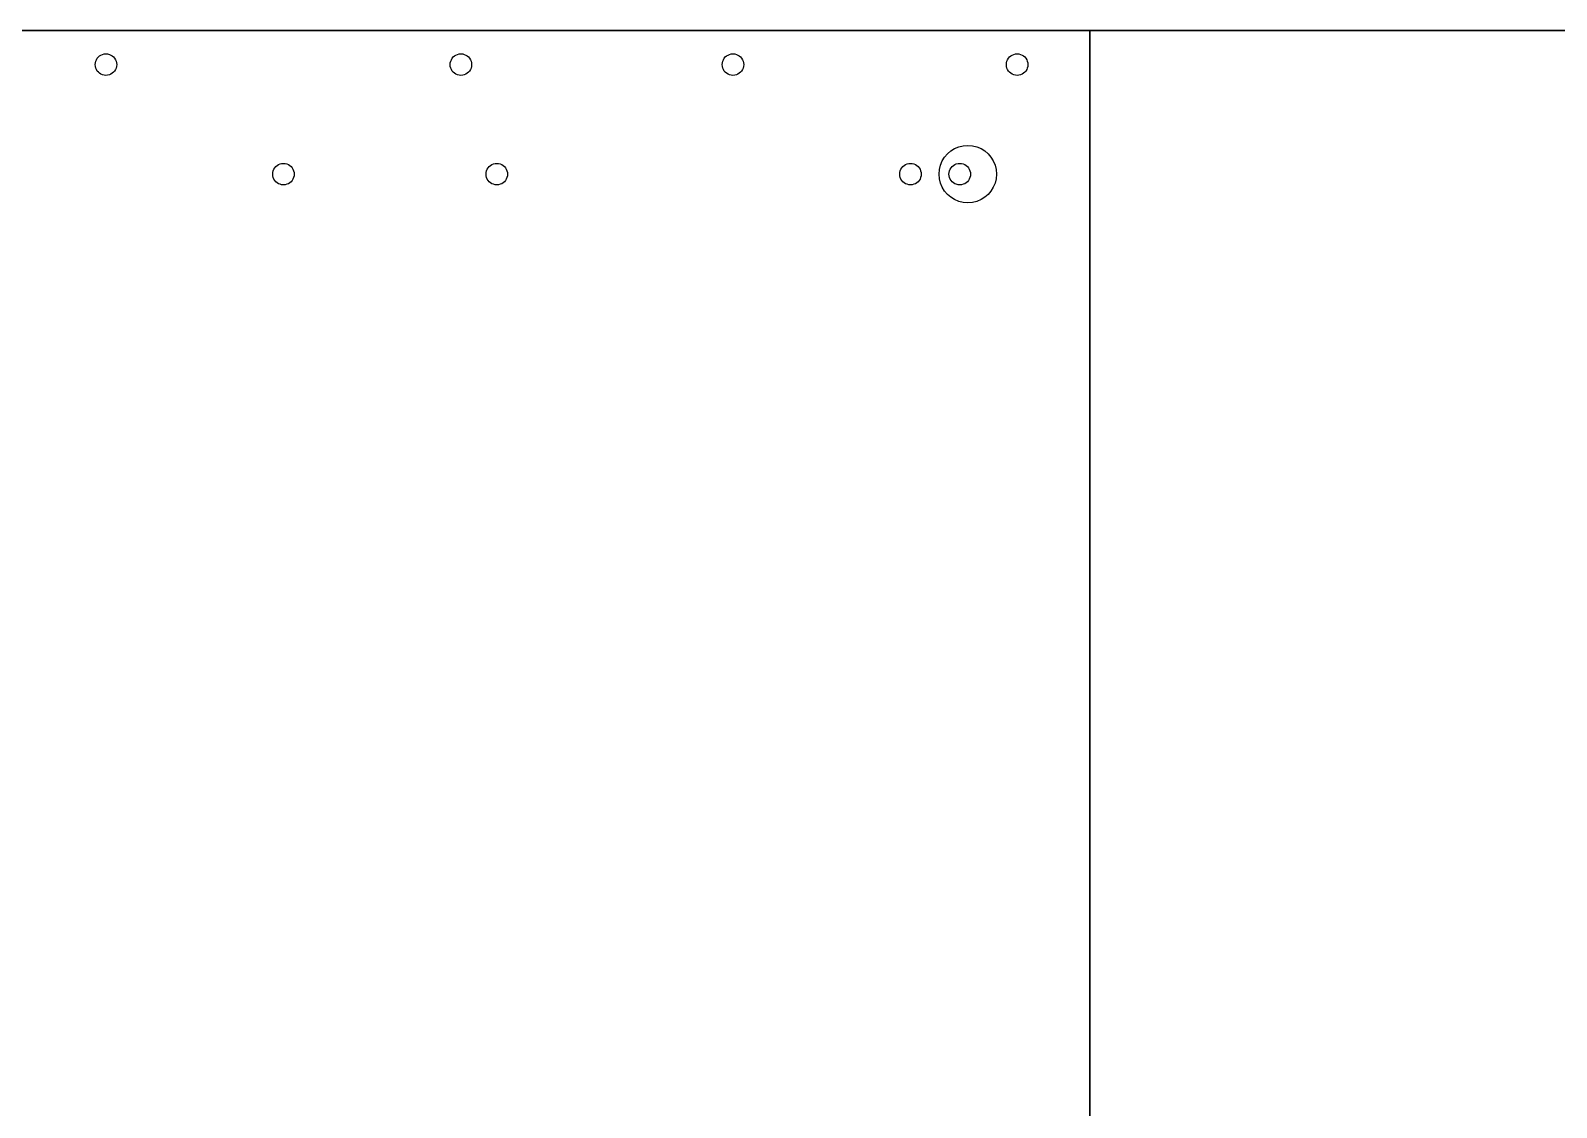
# Model space of a CAD drawing. Header units: metres. Extents: x 0 to 122, y 1957 to 2000.
# Drawn here: x 30.6 to 61.2, y 1978.4 to 2000 of the extents above; entities that cross this region are included whole.
import ezdxf

# ---------------------------------------------------------------- set-up
doc = ezdxf.new("R2010")
doc.units = ezdxf.units.M

msp = doc.modelspace()

# ---------------------------------------------------------------- linework, layer by layer
for p, q in [((51.84, 2000), (0, 2000)), ((0, 2000), (51.84, 2000)), ((51.84, 2000), (0, 2000)), ((51.84, 2000), (0, 2000)), ((0, 2000), (51.84, 2000)), ((0, 2000), (51.84, 2000)), ((0, 2000), (51.84, 2000)), ((51.84, 2000), (0, 2000)), ((0, 2000), (51.84, 2000)), ((0, 2000), (51.84, 2000)), ((122.4, 2000), (0, 2000)), ((0, 2000), (122.4, 2000)), ((0, 2000), (122.4, 2000)), ((122.4, 2000), (0, 2000)), ((0, 2000), (122.4, 2000)), ((51.84, 2000), (0, 2000)), ((51.84, 2000), (0, 2000)), ((0, 2000), (51.84, 2000)), ((51.84, 2000), (0, 2000)), ((0, 2000), (51.84, 2000)), ((51.84, 2000), (0, 2000)), ((0, 2000), (51.84, 2000)), ((51.84, 2000), (0, 2000)), ((51.84, 2000), (0, 2000)), ((0, 2000), (51.84, 2000)), ((51.84, 2000), (0, 2000)), ((0, 2000), (51.84, 2000)), ((51.84, 2000), (0, 2000)), ((51.84, 2000), (0, 2000)), ((0, 2000), (51.84, 2000)), ((51.84, 2000), (0, 2000)), ((0, 2000), (51.84, 2000)), ((51.84, 2000), (0, 2000)), ((51.84, 2000), (0, 2000)), ((0, 2000), (51.84, 2000)), ((51.84, 1956.8), (51.84, 2000)), ((51.84, 2000), (51.84, 2000)), ((51.84, 2000), (51.84, 1956.8)), ((51.84, 2000), (51.84, 2000)), ((51.84, 1956.8), (51.84, 2000)), ((51.84, 1956.8), (51.84, 2000)), ((51.84, 2000), (51.84, 1956.8)), ((51.84, 2000), (51.84, 1956.8)), ((51.84, 2000), (51.84, 2000)), ((51.84, 1956.8), (51.84, 2000)), ((51.84, 2000), (51.84, 2000)), ((51.84, 2000), (51.84, 1956.8)), ((51.84, 2000), (51.84, 1956.8)), ((51.84, 2000), (51.84, 1956.8)), ((51.84, 1956.8), (51.84, 2000)), ((51.84, 2000), (51.84, 2000)), ((51.84, 2000), (51.84, 1956.8)), ((51.84, 1956.8), (51.84, 2000)), ((51.84, 2000), (51.84, 2000)), ((51.84, 1956.8), (51.84, 2000)), ((51.84, 2000), (51.84, 1956.8)), ((51.84, 1956.8), (51.84, 2000)), ((51.84, 2000), (51.84, 2000)), ((51.84, 2000), (51.84, 1956.8)), ((51.84, 2000), (51.84, 2000)), ((51.84, 1956.8), (51.84, 2000)), ((51.84, 1956.8), (51.84, 2000)), ((51.84, 2000), (51.84, 1956.8)), ((51.84, 1956.8), (51.84, 2000)), ((51.84, 2000), (51.84, 2000)), ((51.84, 2000), (51.84, 1956.8)), ((51.84, 2000), (51.84, 2000)), ((51.84, 1956.8), (51.84, 2000)), ((51.84, 1956.8), (51.84, 2000)), ((51.84, 2000), (51.84, 1956.8)), ((51.84, 1956.8), (51.84, 2000)), ((51.84, 2000), (51.84, 2000)), ((51.84, 2000), (51.84, 1956.8)), ((51.84, 2000), (51.84, 2000)), ((51.84, 1956.8), (51.84, 2000)), ((51.84, 1956.8), (51.84, 2000)), ((51.84, 2000), (51.84, 1956.8))]:
    msp.add_line(p, q)
for points in [[(31.897, 1999.316), (31.9, 1999.351), (31.908, 1999.384), (31.921, 1999.415), (31.938, 1999.444), (31.96, 1999.469), (31.985, 1999.49), (32.013, 1999.508), (32.044, 1999.521), (32.077, 1999.529), (32.112, 1999.532)], [(31.897, 1999.316), (31.9, 1999.351), (31.908, 1999.384), (31.921, 1999.415), (31.938, 1999.444), (31.96, 1999.469), (31.985, 1999.49), (32.013, 1999.508), (32.044, 1999.521), (32.077, 1999.529), (32.112, 1999.532)], [(31.897, 1999.316), (31.9, 1999.351), (31.908, 1999.384), (31.921, 1999.415), (31.938, 1999.444), (31.96, 1999.469), (31.985, 1999.49), (32.013, 1999.508), (32.044, 1999.521), (32.077, 1999.529), (32.112, 1999.532)], [(32.112, 1999.532), (32.147, 1999.529), (32.181, 1999.521), (32.212, 1999.508), (32.24, 1999.49), (32.265, 1999.469), (32.286, 1999.444), (32.304, 1999.415), (32.317, 1999.384), (32.325, 1999.351), (32.328, 1999.316)], [(32.112, 1999.532), (32.147, 1999.529), (32.181, 1999.521), (32.212, 1999.508), (32.24, 1999.49), (32.265, 1999.469), (32.286, 1999.444), (32.304, 1999.415), (32.317, 1999.384), (32.325, 1999.351), (32.328, 1999.316)], [(32.112, 1999.532), (32.147, 1999.529), (32.181, 1999.521), (32.212, 1999.508), (32.24, 1999.49), (32.265, 1999.469), (32.286, 1999.444), (32.304, 1999.415), (32.317, 1999.384), (32.325, 1999.351), (32.328, 1999.316)], [(39.015, 1999.316), (39.018, 1999.351), (39.026, 1999.384), (39.039, 1999.415), (39.056, 1999.444), (39.078, 1999.469), (39.103, 1999.49), (39.131, 1999.508), (39.162, 1999.521), (39.196, 1999.529), (39.231, 1999.532)], [(39.015, 1999.316), (39.018, 1999.351), (39.026, 1999.384), (39.039, 1999.415), (39.056, 1999.444), (39.078, 1999.469), (39.103, 1999.49), (39.131, 1999.508), (39.162, 1999.521), (39.196, 1999.529), (39.231, 1999.532)], [(39.015, 1999.316), (39.018, 1999.351), (39.026, 1999.384), (39.039, 1999.415), (39.056, 1999.444), (39.078, 1999.469), (39.103, 1999.49), (39.131, 1999.508), (39.162, 1999.521), (39.196, 1999.529), (39.231, 1999.532)], [(39.231, 1999.532), (39.266, 1999.529), (39.299, 1999.521), (39.33, 1999.508), (39.358, 1999.49), (39.383, 1999.469), (39.405, 1999.444), (39.422, 1999.415), (39.435, 1999.384), (39.443, 1999.351), (39.446, 1999.316)], [(39.231, 1999.532), (39.266, 1999.529), (39.299, 1999.521), (39.33, 1999.508), (39.358, 1999.49), (39.383, 1999.469), (39.405, 1999.444), (39.422, 1999.415), (39.435, 1999.384), (39.443, 1999.351), (39.446, 1999.316)], [(39.231, 1999.532), (39.266, 1999.529), (39.299, 1999.521), (39.33, 1999.508), (39.358, 1999.49), (39.383, 1999.469), (39.405, 1999.444), (39.422, 1999.415), (39.435, 1999.384), (39.443, 1999.351), (39.446, 1999.316)], [(44.47, 1999.316), (44.473, 1999.351), (44.481, 1999.384), (44.494, 1999.415), (44.512, 1999.444), (44.533, 1999.469), (44.559, 1999.49), (44.587, 1999.508), (44.618, 1999.521), (44.651, 1999.529), (44.686, 1999.532)], [(44.47, 1999.316), (44.473, 1999.351), (44.481, 1999.384), (44.494, 1999.415), (44.512, 1999.444), (44.533, 1999.469), (44.559, 1999.49), (44.587, 1999.508), (44.618, 1999.521), (44.651, 1999.529), (44.686, 1999.532)], [(44.47, 1999.316), (44.473, 1999.351), (44.481, 1999.384), (44.494, 1999.415), (44.512, 1999.444), (44.533, 1999.469), (44.559, 1999.49), (44.587, 1999.508), (44.618, 1999.521), (44.651, 1999.529), (44.686, 1999.532)], [(44.686, 1999.532), (44.721, 1999.529), (44.754, 1999.521), (44.785, 1999.508), (44.813, 1999.49), (44.838, 1999.469), (44.86, 1999.444), (44.878, 1999.415), (44.891, 1999.384), (44.899, 1999.351), (44.902, 1999.316)], [(44.686, 1999.532), (44.721, 1999.529), (44.754, 1999.521), (44.785, 1999.508), (44.813, 1999.49), (44.838, 1999.469), (44.86, 1999.444), (44.878, 1999.415), (44.891, 1999.384), (44.899, 1999.351), (44.902, 1999.316)], [(44.686, 1999.532), (44.721, 1999.529), (44.754, 1999.521), (44.785, 1999.508), (44.813, 1999.49), (44.838, 1999.469), (44.86, 1999.444), (44.878, 1999.415), (44.891, 1999.384), (44.899, 1999.351), (44.902, 1999.316)], [(50.168, 1999.316), (50.171, 1999.351), (50.179, 1999.384), (50.192, 1999.415), (50.21, 1999.444), (50.231, 1999.469), (50.257, 1999.49), (50.285, 1999.508), (50.316, 1999.521), (50.349, 1999.529), (50.384, 1999.532)], [(50.168, 1999.316), (50.171, 1999.351), (50.179, 1999.384), (50.192, 1999.415), (50.21, 1999.444), (50.231, 1999.469), (50.257, 1999.49), (50.285, 1999.508), (50.316, 1999.521), (50.349, 1999.529), (50.384, 1999.532)], [(50.168, 1999.316), (50.171, 1999.351), (50.179, 1999.384), (50.192, 1999.415), (50.21, 1999.444), (50.231, 1999.469), (50.257, 1999.49), (50.285, 1999.508), (50.316, 1999.521), (50.349, 1999.529), (50.384, 1999.532)], [(50.168, 1999.316), (50.171, 1999.351), (50.179, 1999.384), (50.192, 1999.415), (50.21, 1999.444), (50.231, 1999.469), (50.257, 1999.49), (50.285, 1999.508), (50.316, 1999.521), (50.349, 1999.529), (50.384, 1999.532)], [(50.168, 1999.316), (50.171, 1999.351), (50.179, 1999.384), (50.192, 1999.415), (50.21, 1999.444), (50.231, 1999.469), (50.257, 1999.49), (50.285, 1999.508), (50.316, 1999.521), (50.349, 1999.529), (50.384, 1999.532)], [(50.168, 1999.316), (50.171, 1999.351), (50.179, 1999.384), (50.192, 1999.415), (50.21, 1999.444), (50.231, 1999.469), (50.257, 1999.49), (50.285, 1999.508), (50.316, 1999.521), (50.349, 1999.529), (50.384, 1999.532)], [(50.168, 1999.316), (50.171, 1999.351), (50.179, 1999.384), (50.192, 1999.415), (50.21, 1999.444), (50.231, 1999.469), (50.257, 1999.49), (50.285, 1999.508), (50.316, 1999.521), (50.349, 1999.529), (50.384, 1999.532)], [(50.168, 1999.316), (50.171, 1999.351), (50.179, 1999.384), (50.192, 1999.415), (50.21, 1999.444), (50.231, 1999.469), (50.257, 1999.49), (50.285, 1999.508), (50.316, 1999.521), (50.349, 1999.529), (50.384, 1999.532)], [(50.168, 1999.316), (50.171, 1999.351), (50.179, 1999.384), (50.192, 1999.415), (50.21, 1999.444), (50.231, 1999.469), (50.257, 1999.49), (50.285, 1999.508), (50.316, 1999.521), (50.349, 1999.529), (50.384, 1999.532)], [(50.384, 1999.532), (50.419, 1999.529), (50.452, 1999.521), (50.483, 1999.508), (50.511, 1999.49), (50.537, 1999.469), (50.558, 1999.444), (50.576, 1999.415), (50.589, 1999.384), (50.597, 1999.351), (50.6, 1999.316)], [(50.384, 1999.532), (50.419, 1999.529), (50.452, 1999.521), (50.483, 1999.508), (50.511, 1999.49), (50.537, 1999.469), (50.558, 1999.444), (50.576, 1999.415), (50.589, 1999.384), (50.597, 1999.351), (50.6, 1999.316)], [(50.384, 1999.532), (50.419, 1999.529), (50.452, 1999.521), (50.483, 1999.508), (50.511, 1999.49), (50.537, 1999.469), (50.558, 1999.444), (50.576, 1999.415), (50.589, 1999.384), (50.597, 1999.351), (50.6, 1999.316)], [(50.384, 1999.532), (50.419, 1999.529), (50.452, 1999.521), (50.483, 1999.508), (50.511, 1999.49), (50.537, 1999.469), (50.558, 1999.444), (50.576, 1999.415), (50.589, 1999.384), (50.597, 1999.351), (50.6, 1999.316)], [(50.384, 1999.532), (50.419, 1999.529), (50.452, 1999.521), (50.483, 1999.508), (50.511, 1999.49), (50.537, 1999.469), (50.558, 1999.444), (50.576, 1999.415), (50.589, 1999.384), (50.597, 1999.351), (50.6, 1999.316)], [(50.384, 1999.532), (50.419, 1999.529), (50.452, 1999.521), (50.483, 1999.508), (50.511, 1999.49), (50.537, 1999.469), (50.558, 1999.444), (50.576, 1999.415), (50.589, 1999.384), (50.597, 1999.351), (50.6, 1999.316)], [(50.384, 1999.532), (50.419, 1999.529), (50.452, 1999.521), (50.483, 1999.508), (50.511, 1999.49), (50.537, 1999.469), (50.558, 1999.444), (50.576, 1999.415), (50.589, 1999.384), (50.597, 1999.351), (50.6, 1999.316)], [(50.384, 1999.532), (50.419, 1999.529), (50.452, 1999.521), (50.483, 1999.508), (50.511, 1999.49), (50.537, 1999.469), (50.558, 1999.444), (50.576, 1999.415), (50.589, 1999.384), (50.597, 1999.351), (50.6, 1999.316)], [(50.384, 1999.532), (50.419, 1999.529), (50.452, 1999.521), (50.483, 1999.508), (50.511, 1999.49), (50.537, 1999.469), (50.558, 1999.444), (50.576, 1999.415), (50.589, 1999.384), (50.597, 1999.351), (50.6, 1999.316)], [(32.112, 1999.1), (32.077, 1999.103), (32.044, 1999.111), (32.013, 1999.124), (31.985, 1999.142), (31.96, 1999.163), (31.938, 1999.188), (31.921, 1999.217), (31.908, 1999.248), (31.9, 1999.281), (31.897, 1999.316)], [(32.112, 1999.1), (32.077, 1999.103), (32.044, 1999.111), (32.013, 1999.124), (31.985, 1999.142), (31.96, 1999.163), (31.938, 1999.188), (31.921, 1999.217), (31.908, 1999.248), (31.9, 1999.281), (31.897, 1999.316)], [(32.112, 1999.1), (32.077, 1999.103), (32.044, 1999.111), (32.013, 1999.124), (31.985, 1999.142), (31.96, 1999.163), (31.938, 1999.188), (31.921, 1999.217), (31.908, 1999.248), (31.9, 1999.281), (31.897, 1999.316)], [(32.328, 1999.316), (32.325, 1999.281), (32.317, 1999.248), (32.304, 1999.217), (32.286, 1999.188), (32.265, 1999.163), (32.24, 1999.142), (32.212, 1999.124), (32.181, 1999.111), (32.147, 1999.103), (32.112, 1999.1)], [(32.328, 1999.316), (32.325, 1999.281), (32.317, 1999.248), (32.304, 1999.217), (32.286, 1999.188), (32.265, 1999.163), (32.24, 1999.142), (32.212, 1999.124), (32.181, 1999.111), (32.147, 1999.103), (32.112, 1999.1)], [(32.328, 1999.316), (32.325, 1999.281), (32.317, 1999.248), (32.304, 1999.217), (32.286, 1999.188), (32.265, 1999.163), (32.24, 1999.142), (32.212, 1999.124), (32.181, 1999.111), (32.147, 1999.103), (32.112, 1999.1)], [(39.231, 1999.1), (39.196, 1999.103), (39.162, 1999.111), (39.131, 1999.124), (39.103, 1999.142), (39.078, 1999.163), (39.056, 1999.188), (39.039, 1999.217), (39.026, 1999.248), (39.018, 1999.281), (39.015, 1999.316)], [(39.231, 1999.1), (39.196, 1999.103), (39.162, 1999.111), (39.131, 1999.124), (39.103, 1999.142), (39.078, 1999.163), (39.056, 1999.188), (39.039, 1999.217), (39.026, 1999.248), (39.018, 1999.281), (39.015, 1999.316)], [(39.231, 1999.1), (39.196, 1999.103), (39.162, 1999.111), (39.131, 1999.124), (39.103, 1999.142), (39.078, 1999.163), (39.056, 1999.188), (39.039, 1999.217), (39.026, 1999.248), (39.018, 1999.281), (39.015, 1999.316)], [(39.446, 1999.316), (39.443, 1999.281), (39.435, 1999.248), (39.422, 1999.217), (39.405, 1999.188), (39.383, 1999.163), (39.358, 1999.142), (39.33, 1999.124), (39.299, 1999.111), (39.266, 1999.103), (39.231, 1999.1)], [(39.446, 1999.316), (39.443, 1999.281), (39.435, 1999.248), (39.422, 1999.217), (39.405, 1999.188), (39.383, 1999.163), (39.358, 1999.142), (39.33, 1999.124), (39.299, 1999.111), (39.266, 1999.103), (39.231, 1999.1)], [(39.446, 1999.316), (39.443, 1999.281), (39.435, 1999.248), (39.422, 1999.217), (39.405, 1999.188), (39.383, 1999.163), (39.358, 1999.142), (39.33, 1999.124), (39.299, 1999.111), (39.266, 1999.103), (39.231, 1999.1)], [(44.686, 1999.1), (44.651, 1999.103), (44.618, 1999.111), (44.587, 1999.124), (44.559, 1999.142), (44.533, 1999.163), (44.512, 1999.188), (44.494, 1999.217), (44.481, 1999.248), (44.473, 1999.281), (44.47, 1999.316)], [(44.686, 1999.1), (44.651, 1999.103), (44.618, 1999.111), (44.587, 1999.124), (44.559, 1999.142), (44.533, 1999.163), (44.512, 1999.188), (44.494, 1999.217), (44.481, 1999.248), (44.473, 1999.281), (44.47, 1999.316)], [(44.686, 1999.1), (44.651, 1999.103), (44.618, 1999.111), (44.587, 1999.124), (44.559, 1999.142), (44.533, 1999.163), (44.512, 1999.188), (44.494, 1999.217), (44.481, 1999.248), (44.473, 1999.281), (44.47, 1999.316)], [(44.902, 1999.316), (44.899, 1999.281), (44.891, 1999.248), (44.878, 1999.217), (44.86, 1999.188), (44.838, 1999.163), (44.813, 1999.142), (44.785, 1999.124), (44.754, 1999.111), (44.721, 1999.103), (44.686, 1999.1)], [(44.902, 1999.316), (44.899, 1999.281), (44.891, 1999.248), (44.878, 1999.217), (44.86, 1999.188), (44.838, 1999.163), (44.813, 1999.142), (44.785, 1999.124), (44.754, 1999.111), (44.721, 1999.103), (44.686, 1999.1)], [(44.902, 1999.316), (44.899, 1999.281), (44.891, 1999.248), (44.878, 1999.217), (44.86, 1999.188), (44.838, 1999.163), (44.813, 1999.142), (44.785, 1999.124), (44.754, 1999.111), (44.721, 1999.103), (44.686, 1999.1)], [(50.384, 1999.1), (50.349, 1999.103), (50.316, 1999.111), (50.285, 1999.124), (50.257, 1999.142), (50.231, 1999.163), (50.21, 1999.188), (50.192, 1999.217), (50.179, 1999.248), (50.171, 1999.281), (50.168, 1999.316)], [(50.384, 1999.1), (50.349, 1999.103), (50.316, 1999.111), (50.285, 1999.124), (50.257, 1999.142), (50.231, 1999.163), (50.21, 1999.188), (50.192, 1999.217), (50.179, 1999.248), (50.171, 1999.281), (50.168, 1999.316)], [(50.384, 1999.1), (50.349, 1999.103), (50.316, 1999.111), (50.285, 1999.124), (50.257, 1999.142), (50.231, 1999.163), (50.21, 1999.188), (50.192, 1999.217), (50.179, 1999.248), (50.171, 1999.281), (50.168, 1999.316)], [(50.384, 1999.1), (50.349, 1999.103), (50.316, 1999.111), (50.285, 1999.124), (50.257, 1999.142), (50.231, 1999.163), (50.21, 1999.188), (50.192, 1999.217), (50.179, 1999.248), (50.171, 1999.281), (50.168, 1999.316)], [(50.384, 1999.1), (50.349, 1999.103), (50.316, 1999.111), (50.285, 1999.124), (50.257, 1999.142), (50.231, 1999.163), (50.21, 1999.188), (50.192, 1999.217), (50.179, 1999.248), (50.171, 1999.281), (50.168, 1999.316)], [(50.384, 1999.1), (50.349, 1999.103), (50.316, 1999.111), (50.285, 1999.124), (50.257, 1999.142), (50.231, 1999.163), (50.21, 1999.188), (50.192, 1999.217), (50.179, 1999.248), (50.171, 1999.281), (50.168, 1999.316)], [(50.384, 1999.1), (50.349, 1999.103), (50.316, 1999.111), (50.285, 1999.124), (50.257, 1999.142), (50.231, 1999.163), (50.21, 1999.188), (50.192, 1999.217), (50.179, 1999.248), (50.171, 1999.281), (50.168, 1999.316)], [(50.384, 1999.1), (50.349, 1999.103), (50.316, 1999.111), (50.285, 1999.124), (50.257, 1999.142), (50.231, 1999.163), (50.21, 1999.188), (50.192, 1999.217), (50.179, 1999.248), (50.171, 1999.281), (50.168, 1999.316)], [(50.384, 1999.1), (50.349, 1999.103), (50.316, 1999.111), (50.285, 1999.124), (50.257, 1999.142), (50.231, 1999.163), (50.21, 1999.188), (50.192, 1999.217), (50.179, 1999.248), (50.171, 1999.281), (50.168, 1999.316)], [(50.6, 1999.316), (50.597, 1999.281), (50.589, 1999.248), (50.576, 1999.217), (50.558, 1999.188), (50.537, 1999.163), (50.511, 1999.142), (50.483, 1999.124), (50.452, 1999.111), (50.419, 1999.103), (50.384, 1999.1)], [(50.6, 1999.316), (50.597, 1999.281), (50.589, 1999.248), (50.576, 1999.217), (50.558, 1999.188), (50.537, 1999.163), (50.511, 1999.142), (50.483, 1999.124), (50.452, 1999.111), (50.419, 1999.103), (50.384, 1999.1)], [(50.6, 1999.316), (50.597, 1999.281), (50.589, 1999.248), (50.576, 1999.217), (50.558, 1999.188), (50.537, 1999.163), (50.511, 1999.142), (50.483, 1999.124), (50.452, 1999.111), (50.419, 1999.103), (50.384, 1999.1)], [(50.6, 1999.316), (50.597, 1999.281), (50.589, 1999.248), (50.576, 1999.217), (50.558, 1999.188), (50.537, 1999.163), (50.511, 1999.142), (50.483, 1999.124), (50.452, 1999.111), (50.419, 1999.103), (50.384, 1999.1)], [(50.6, 1999.316), (50.597, 1999.281), (50.589, 1999.248), (50.576, 1999.217), (50.558, 1999.188), (50.537, 1999.163), (50.511, 1999.142), (50.483, 1999.124), (50.452, 1999.111), (50.419, 1999.103), (50.384, 1999.1)], [(50.6, 1999.316), (50.597, 1999.281), (50.589, 1999.248), (50.576, 1999.217), (50.558, 1999.188), (50.537, 1999.163), (50.511, 1999.142), (50.483, 1999.124), (50.452, 1999.111), (50.419, 1999.103), (50.384, 1999.1)], [(50.6, 1999.316), (50.597, 1999.281), (50.589, 1999.248), (50.576, 1999.217), (50.558, 1999.188), (50.537, 1999.163), (50.511, 1999.142), (50.483, 1999.124), (50.452, 1999.111), (50.419, 1999.103), (50.384, 1999.1)], [(50.6, 1999.316), (50.597, 1999.281), (50.589, 1999.248), (50.576, 1999.217), (50.558, 1999.188), (50.537, 1999.163), (50.511, 1999.142), (50.483, 1999.124), (50.452, 1999.111), (50.419, 1999.103), (50.384, 1999.1)], [(50.6, 1999.316), (50.597, 1999.281), (50.589, 1999.248), (50.576, 1999.217), (50.558, 1999.188), (50.537, 1999.163), (50.511, 1999.142), (50.483, 1999.124), (50.452, 1999.111), (50.419, 1999.103), (50.384, 1999.1)], [(48.82, 1997.12), (48.828, 1997.213), (48.85, 1997.302), (48.884, 1997.385), (48.931, 1997.46), (48.989, 1997.527), (49.056, 1997.585), (49.131, 1997.632), (49.214, 1997.667), (49.302, 1997.688), (49.395, 1997.696)], [(49.395, 1997.696), (49.489, 1997.688), (49.577, 1997.667), (49.66, 1997.632), (49.735, 1997.585), (49.802, 1997.527), (49.86, 1997.46), (49.906, 1997.385), (49.941, 1997.302), (49.963, 1997.213), (49.971, 1997.12)], [(35.456, 1997.12), (35.459, 1997.155), (35.467, 1997.188), (35.48, 1997.219), (35.497, 1997.248), (35.519, 1997.273), (35.544, 1997.294), (35.572, 1997.312), (35.603, 1997.325), (35.636, 1997.333), (35.671, 1997.336)], [(35.456, 1997.12), (35.459, 1997.155), (35.467, 1997.188), (35.48, 1997.219), (35.497, 1997.248), (35.519, 1997.273), (35.544, 1997.294), (35.572, 1997.312), (35.603, 1997.325), (35.636, 1997.333), (35.671, 1997.336)], [(35.456, 1997.12), (35.459, 1997.155), (35.467, 1997.188), (35.48, 1997.219), (35.497, 1997.248), (35.519, 1997.273), (35.544, 1997.294), (35.572, 1997.312), (35.603, 1997.325), (35.636, 1997.333), (35.671, 1997.336)], [(35.456, 1997.12), (35.459, 1997.155), (35.467, 1997.188), (35.48, 1997.219), (35.497, 1997.248), (35.519, 1997.273), (35.544, 1997.294), (35.572, 1997.312), (35.603, 1997.325), (35.636, 1997.333), (35.671, 1997.336)], [(35.456, 1997.12), (35.459, 1997.155), (35.467, 1997.188), (35.48, 1997.219), (35.497, 1997.248), (35.519, 1997.273), (35.544, 1997.294), (35.572, 1997.312), (35.603, 1997.325), (35.636, 1997.333), (35.671, 1997.336)], [(35.456, 1997.12), (35.459, 1997.155), (35.467, 1997.188), (35.48, 1997.219), (35.497, 1997.248), (35.519, 1997.273), (35.544, 1997.294), (35.572, 1997.312), (35.603, 1997.325), (35.636, 1997.333), (35.671, 1997.336)], [(35.456, 1997.12), (35.459, 1997.155), (35.467, 1997.188), (35.48, 1997.219), (35.497, 1997.248), (35.519, 1997.273), (35.544, 1997.294), (35.572, 1997.312), (35.603, 1997.325), (35.636, 1997.333), (35.671, 1997.336)], [(35.456, 1997.12), (35.459, 1997.155), (35.467, 1997.188), (35.48, 1997.219), (35.497, 1997.248), (35.519, 1997.273), (35.544, 1997.294), (35.572, 1997.312), (35.603, 1997.325), (35.636, 1997.333), (35.671, 1997.336)], [(35.456, 1997.12), (35.459, 1997.155), (35.467, 1997.188), (35.48, 1997.219), (35.497, 1997.248), (35.519, 1997.273), (35.544, 1997.294), (35.572, 1997.312), (35.603, 1997.325), (35.636, 1997.333), (35.671, 1997.336)], [(35.671, 1997.336), (35.706, 1997.333), (35.74, 1997.325), (35.771, 1997.312), (35.799, 1997.294), (35.824, 1997.273), (35.846, 1997.248), (35.863, 1997.219), (35.876, 1997.188), (35.884, 1997.155), (35.887, 1997.12)], [(35.671, 1997.336), (35.706, 1997.333), (35.74, 1997.325), (35.771, 1997.312), (35.799, 1997.294), (35.824, 1997.273), (35.846, 1997.248), (35.863, 1997.219), (35.876, 1997.188), (35.884, 1997.155), (35.887, 1997.12)], [(35.671, 1997.336), (35.706, 1997.333), (35.74, 1997.325), (35.771, 1997.312), (35.799, 1997.294), (35.824, 1997.273), (35.846, 1997.248), (35.863, 1997.219), (35.876, 1997.188), (35.884, 1997.155), (35.887, 1997.12)], [(35.671, 1997.336), (35.706, 1997.333), (35.74, 1997.325), (35.771, 1997.312), (35.799, 1997.294), (35.824, 1997.273), (35.846, 1997.248), (35.863, 1997.219), (35.876, 1997.188), (35.884, 1997.155), (35.887, 1997.12)], [(35.671, 1997.336), (35.706, 1997.333), (35.74, 1997.325), (35.771, 1997.312), (35.799, 1997.294), (35.824, 1997.273), (35.846, 1997.248), (35.863, 1997.219), (35.876, 1997.188), (35.884, 1997.155), (35.887, 1997.12)], [(35.671, 1997.336), (35.706, 1997.333), (35.74, 1997.325), (35.771, 1997.312), (35.799, 1997.294), (35.824, 1997.273), (35.846, 1997.248), (35.863, 1997.219), (35.876, 1997.188), (35.884, 1997.155), (35.887, 1997.12)], [(35.671, 1997.336), (35.706, 1997.333), (35.74, 1997.325), (35.771, 1997.312), (35.799, 1997.294), (35.824, 1997.273), (35.846, 1997.248), (35.863, 1997.219), (35.876, 1997.188), (35.884, 1997.155), (35.887, 1997.12)], [(35.671, 1997.336), (35.706, 1997.333), (35.74, 1997.325), (35.771, 1997.312), (35.799, 1997.294), (35.824, 1997.273), (35.846, 1997.248), (35.863, 1997.219), (35.876, 1997.188), (35.884, 1997.155), (35.887, 1997.12)], [(35.671, 1997.336), (35.706, 1997.333), (35.74, 1997.325), (35.771, 1997.312), (35.799, 1997.294), (35.824, 1997.273), (35.846, 1997.248), (35.863, 1997.219), (35.876, 1997.188), (35.884, 1997.155), (35.887, 1997.12)], [(39.734, 1997.12), (39.737, 1997.155), (39.745, 1997.188), (39.758, 1997.219), (39.775, 1997.248), (39.797, 1997.273), (39.822, 1997.294), (39.85, 1997.312), (39.881, 1997.325), (39.915, 1997.333), (39.95, 1997.336)], [(39.95, 1997.336), (39.985, 1997.333), (40.018, 1997.325), (40.049, 1997.312), (40.077, 1997.294), (40.102, 1997.273), (40.124, 1997.248), (40.141, 1997.219), (40.154, 1997.188), (40.162, 1997.155), (40.165, 1997.12)], [(48.029, 1997.12), (48.032, 1997.155), (48.04, 1997.188), (48.053, 1997.219), (48.071, 1997.248), (48.092, 1997.273), (48.118, 1997.294), (48.146, 1997.312), (48.177, 1997.325), (48.21, 1997.333), (48.245, 1997.336)], [(48.029, 1997.12), (48.032, 1997.155), (48.04, 1997.188), (48.053, 1997.219), (48.071, 1997.248), (48.092, 1997.273), (48.118, 1997.294), (48.146, 1997.312), (48.177, 1997.325), (48.21, 1997.333), (48.245, 1997.336)], [(48.029, 1997.12), (48.032, 1997.155), (48.04, 1997.188), (48.053, 1997.219), (48.071, 1997.248), (48.092, 1997.273), (48.118, 1997.294), (48.146, 1997.312), (48.177, 1997.325), (48.21, 1997.333), (48.245, 1997.336)], [(48.029, 1997.12), (48.032, 1997.155), (48.04, 1997.188), (48.053, 1997.219), (48.071, 1997.248), (48.092, 1997.273), (48.118, 1997.294), (48.146, 1997.312), (48.177, 1997.325), (48.21, 1997.333), (48.245, 1997.336)], [(48.029, 1997.12), (48.032, 1997.155), (48.04, 1997.188), (48.053, 1997.219), (48.071, 1997.248), (48.092, 1997.273), (48.118, 1997.294), (48.146, 1997.312), (48.177, 1997.325), (48.21, 1997.333), (48.245, 1997.336)], [(48.029, 1997.12), (48.032, 1997.155), (48.04, 1997.188), (48.053, 1997.219), (48.071, 1997.248), (48.092, 1997.273), (48.118, 1997.294), (48.146, 1997.312), (48.177, 1997.325), (48.21, 1997.333), (48.245, 1997.336)], [(48.029, 1997.12), (48.032, 1997.155), (48.04, 1997.188), (48.053, 1997.219), (48.071, 1997.248), (48.092, 1997.273), (48.118, 1997.294), (48.146, 1997.312), (48.177, 1997.325), (48.21, 1997.333), (48.245, 1997.336)], [(48.029, 1997.12), (48.032, 1997.155), (48.04, 1997.188), (48.053, 1997.219), (48.071, 1997.248), (48.092, 1997.273), (48.118, 1997.294), (48.146, 1997.312), (48.177, 1997.325), (48.21, 1997.333), (48.245, 1997.336)], [(48.029, 1997.12), (48.032, 1997.155), (48.04, 1997.188), (48.053, 1997.219), (48.071, 1997.248), (48.092, 1997.273), (48.118, 1997.294), (48.146, 1997.312), (48.177, 1997.325), (48.21, 1997.333), (48.245, 1997.336)], [(48.245, 1997.336), (48.28, 1997.333), (48.313, 1997.325), (48.344, 1997.312), (48.372, 1997.294), (48.398, 1997.273), (48.419, 1997.248), (48.437, 1997.219), (48.45, 1997.188), (48.458, 1997.155), (48.461, 1997.12)], [(48.245, 1997.336), (48.28, 1997.333), (48.313, 1997.325), (48.344, 1997.312), (48.372, 1997.294), (48.398, 1997.273), (48.419, 1997.248), (48.437, 1997.219), (48.45, 1997.188), (48.458, 1997.155), (48.461, 1997.12)], [(48.245, 1997.336), (48.28, 1997.333), (48.313, 1997.325), (48.344, 1997.312), (48.372, 1997.294), (48.398, 1997.273), (48.419, 1997.248), (48.437, 1997.219), (48.45, 1997.188), (48.458, 1997.155), (48.461, 1997.12)], [(48.245, 1997.336), (48.28, 1997.333), (48.313, 1997.325), (48.344, 1997.312), (48.372, 1997.294), (48.398, 1997.273), (48.419, 1997.248), (48.437, 1997.219), (48.45, 1997.188), (48.458, 1997.155), (48.461, 1997.12)], [(48.245, 1997.336), (48.28, 1997.333), (48.313, 1997.325), (48.344, 1997.312), (48.372, 1997.294), (48.398, 1997.273), (48.419, 1997.248), (48.437, 1997.219), (48.45, 1997.188), (48.458, 1997.155), (48.461, 1997.12)], [(48.245, 1997.336), (48.28, 1997.333), (48.313, 1997.325), (48.344, 1997.312), (48.372, 1997.294), (48.398, 1997.273), (48.419, 1997.248), (48.437, 1997.219), (48.45, 1997.188), (48.458, 1997.155), (48.461, 1997.12)], [(48.245, 1997.336), (48.28, 1997.333), (48.313, 1997.325), (48.344, 1997.312), (48.372, 1997.294), (48.398, 1997.273), (48.419, 1997.248), (48.437, 1997.219), (48.45, 1997.188), (48.458, 1997.155), (48.461, 1997.12)], [(48.245, 1997.336), (48.28, 1997.333), (48.313, 1997.325), (48.344, 1997.312), (48.372, 1997.294), (48.398, 1997.273), (48.419, 1997.248), (48.437, 1997.219), (48.45, 1997.188), (48.458, 1997.155), (48.461, 1997.12)], [(48.245, 1997.336), (48.28, 1997.333), (48.313, 1997.325), (48.344, 1997.312), (48.372, 1997.294), (48.398, 1997.273), (48.419, 1997.248), (48.437, 1997.219), (48.45, 1997.188), (48.458, 1997.155), (48.461, 1997.12)], [(49.018, 1997.12), (49.02, 1997.155), (49.029, 1997.188), (49.042, 1997.219), (49.059, 1997.248), (49.081, 1997.273), (49.106, 1997.294), (49.134, 1997.312), (49.165, 1997.325), (49.199, 1997.333), (49.234, 1997.336)], [(49.234, 1997.336), (49.269, 1997.333), (49.302, 1997.325), (49.333, 1997.312), (49.361, 1997.294), (49.386, 1997.273), (49.408, 1997.248), (49.425, 1997.219), (49.439, 1997.188), (49.447, 1997.155), (49.45, 1997.12)], [(35.671, 1996.904), (35.636, 1996.907), (35.603, 1996.915), (35.572, 1996.928), (35.544, 1996.946), (35.519, 1996.967), (35.497, 1996.992), (35.48, 1997.021), (35.467, 1997.052), (35.459, 1997.085), (35.456, 1997.12)], [(35.671, 1996.904), (35.636, 1996.907), (35.603, 1996.915), (35.572, 1996.928), (35.544, 1996.946), (35.519, 1996.967), (35.497, 1996.992), (35.48, 1997.021), (35.467, 1997.052), (35.459, 1997.085), (35.456, 1997.12)], [(35.671, 1996.904), (35.636, 1996.907), (35.603, 1996.915), (35.572, 1996.928), (35.544, 1996.946), (35.519, 1996.967), (35.497, 1996.992), (35.48, 1997.021), (35.467, 1997.052), (35.459, 1997.085), (35.456, 1997.12)], [(35.671, 1996.904), (35.636, 1996.907), (35.603, 1996.915), (35.572, 1996.928), (35.544, 1996.946), (35.519, 1996.967), (35.497, 1996.992), (35.48, 1997.021), (35.467, 1997.052), (35.459, 1997.085), (35.456, 1997.12)], [(35.671, 1996.904), (35.636, 1996.907), (35.603, 1996.915), (35.572, 1996.928), (35.544, 1996.946), (35.519, 1996.967), (35.497, 1996.992), (35.48, 1997.021), (35.467, 1997.052), (35.459, 1997.085), (35.456, 1997.12)], [(35.671, 1996.904), (35.636, 1996.907), (35.603, 1996.915), (35.572, 1996.928), (35.544, 1996.946), (35.519, 1996.967), (35.497, 1996.992), (35.48, 1997.021), (35.467, 1997.052), (35.459, 1997.085), (35.456, 1997.12)], [(35.671, 1996.904), (35.636, 1996.907), (35.603, 1996.915), (35.572, 1996.928), (35.544, 1996.946), (35.519, 1996.967), (35.497, 1996.992), (35.48, 1997.021), (35.467, 1997.052), (35.459, 1997.085), (35.456, 1997.12)], [(35.671, 1996.904), (35.636, 1996.907), (35.603, 1996.915), (35.572, 1996.928), (35.544, 1996.946), (35.519, 1996.967), (35.497, 1996.992), (35.48, 1997.021), (35.467, 1997.052), (35.459, 1997.085), (35.456, 1997.12)], [(35.671, 1996.904), (35.636, 1996.907), (35.603, 1996.915), (35.572, 1996.928), (35.544, 1996.946), (35.519, 1996.967), (35.497, 1996.992), (35.48, 1997.021), (35.467, 1997.052), (35.459, 1997.085), (35.456, 1997.12)], [(35.887, 1997.12), (35.884, 1997.085), (35.876, 1997.052), (35.863, 1997.021), (35.846, 1996.992), (35.824, 1996.967), (35.799, 1996.946), (35.771, 1996.928), (35.74, 1996.915), (35.706, 1996.907), (35.671, 1996.904)], [(35.887, 1997.12), (35.884, 1997.085), (35.876, 1997.052), (35.863, 1997.021), (35.846, 1996.992), (35.824, 1996.967), (35.799, 1996.946), (35.771, 1996.928), (35.74, 1996.915), (35.706, 1996.907), (35.671, 1996.904)], [(35.887, 1997.12), (35.884, 1997.085), (35.876, 1997.052), (35.863, 1997.021), (35.846, 1996.992), (35.824, 1996.967), (35.799, 1996.946), (35.771, 1996.928), (35.74, 1996.915), (35.706, 1996.907), (35.671, 1996.904)], [(35.887, 1997.12), (35.884, 1997.085), (35.876, 1997.052), (35.863, 1997.021), (35.846, 1996.992), (35.824, 1996.967), (35.799, 1996.946), (35.771, 1996.928), (35.74, 1996.915), (35.706, 1996.907), (35.671, 1996.904)], [(35.887, 1997.12), (35.884, 1997.085), (35.876, 1997.052), (35.863, 1997.021), (35.846, 1996.992), (35.824, 1996.967), (35.799, 1996.946), (35.771, 1996.928), (35.74, 1996.915), (35.706, 1996.907), (35.671, 1996.904)], [(35.887, 1997.12), (35.884, 1997.085), (35.876, 1997.052), (35.863, 1997.021), (35.846, 1996.992), (35.824, 1996.967), (35.799, 1996.946), (35.771, 1996.928), (35.74, 1996.915), (35.706, 1996.907), (35.671, 1996.904)], [(35.887, 1997.12), (35.884, 1997.085), (35.876, 1997.052), (35.863, 1997.021), (35.846, 1996.992), (35.824, 1996.967), (35.799, 1996.946), (35.771, 1996.928), (35.74, 1996.915), (35.706, 1996.907), (35.671, 1996.904)], [(35.887, 1997.12), (35.884, 1997.085), (35.876, 1997.052), (35.863, 1997.021), (35.846, 1996.992), (35.824, 1996.967), (35.799, 1996.946), (35.771, 1996.928), (35.74, 1996.915), (35.706, 1996.907), (35.671, 1996.904)], [(35.887, 1997.12), (35.884, 1997.085), (35.876, 1997.052), (35.863, 1997.021), (35.846, 1996.992), (35.824, 1996.967), (35.799, 1996.946), (35.771, 1996.928), (35.74, 1996.915), (35.706, 1996.907), (35.671, 1996.904)], [(39.95, 1996.904), (39.915, 1996.907), (39.881, 1996.915), (39.85, 1996.928), (39.822, 1996.946), (39.797, 1996.967), (39.775, 1996.992), (39.758, 1997.021), (39.745, 1997.052), (39.737, 1997.085), (39.734, 1997.12)], [(40.165, 1997.12), (40.162, 1997.085), (40.154, 1997.052), (40.141, 1997.021), (40.124, 1996.992), (40.102, 1996.967), (40.077, 1996.946), (40.049, 1996.928), (40.018, 1996.915), (39.985, 1996.907), (39.95, 1996.904)], [(48.245, 1996.904), (48.21, 1996.907), (48.177, 1996.915), (48.146, 1996.928), (48.118, 1996.946), (48.092, 1996.967), (48.071, 1996.992), (48.053, 1997.021), (48.04, 1997.052), (48.032, 1997.085), (48.029, 1997.12)], [(48.245, 1996.904), (48.21, 1996.907), (48.177, 1996.915), (48.146, 1996.928), (48.118, 1996.946), (48.092, 1996.967), (48.071, 1996.992), (48.053, 1997.021), (48.04, 1997.052), (48.032, 1997.085), (48.029, 1997.12)], [(48.245, 1996.904), (48.21, 1996.907), (48.177, 1996.915), (48.146, 1996.928), (48.118, 1996.946), (48.092, 1996.967), (48.071, 1996.992), (48.053, 1997.021), (48.04, 1997.052), (48.032, 1997.085), (48.029, 1997.12)], [(48.245, 1996.904), (48.21, 1996.907), (48.177, 1996.915), (48.146, 1996.928), (48.118, 1996.946), (48.092, 1996.967), (48.071, 1996.992), (48.053, 1997.021), (48.04, 1997.052), (48.032, 1997.085), (48.029, 1997.12)], [(48.245, 1996.904), (48.21, 1996.907), (48.177, 1996.915), (48.146, 1996.928), (48.118, 1996.946), (48.092, 1996.967), (48.071, 1996.992), (48.053, 1997.021), (48.04, 1997.052), (48.032, 1997.085), (48.029, 1997.12)], [(48.245, 1996.904), (48.21, 1996.907), (48.177, 1996.915), (48.146, 1996.928), (48.118, 1996.946), (48.092, 1996.967), (48.071, 1996.992), (48.053, 1997.021), (48.04, 1997.052), (48.032, 1997.085), (48.029, 1997.12)], [(48.245, 1996.904), (48.21, 1996.907), (48.177, 1996.915), (48.146, 1996.928), (48.118, 1996.946), (48.092, 1996.967), (48.071, 1996.992), (48.053, 1997.021), (48.04, 1997.052), (48.032, 1997.085), (48.029, 1997.12)], [(48.245, 1996.904), (48.21, 1996.907), (48.177, 1996.915), (48.146, 1996.928), (48.118, 1996.946), (48.092, 1996.967), (48.071, 1996.992), (48.053, 1997.021), (48.04, 1997.052), (48.032, 1997.085), (48.029, 1997.12)], [(48.245, 1996.904), (48.21, 1996.907), (48.177, 1996.915), (48.146, 1996.928), (48.118, 1996.946), (48.092, 1996.967), (48.071, 1996.992), (48.053, 1997.021), (48.04, 1997.052), (48.032, 1997.085), (48.029, 1997.12)], [(48.461, 1997.12), (48.458, 1997.085), (48.45, 1997.052), (48.437, 1997.021), (48.419, 1996.992), (48.398, 1996.967), (48.372, 1996.946), (48.344, 1996.928), (48.313, 1996.915), (48.28, 1996.907), (48.245, 1996.904)], [(48.461, 1997.12), (48.458, 1997.085), (48.45, 1997.052), (48.437, 1997.021), (48.419, 1996.992), (48.398, 1996.967), (48.372, 1996.946), (48.344, 1996.928), (48.313, 1996.915), (48.28, 1996.907), (48.245, 1996.904)], [(48.461, 1997.12), (48.458, 1997.085), (48.45, 1997.052), (48.437, 1997.021), (48.419, 1996.992), (48.398, 1996.967), (48.372, 1996.946), (48.344, 1996.928), (48.313, 1996.915), (48.28, 1996.907), (48.245, 1996.904)], [(48.461, 1997.12), (48.458, 1997.085), (48.45, 1997.052), (48.437, 1997.021), (48.419, 1996.992), (48.398, 1996.967), (48.372, 1996.946), (48.344, 1996.928), (48.313, 1996.915), (48.28, 1996.907), (48.245, 1996.904)], [(48.461, 1997.12), (48.458, 1997.085), (48.45, 1997.052), (48.437, 1997.021), (48.419, 1996.992), (48.398, 1996.967), (48.372, 1996.946), (48.344, 1996.928), (48.313, 1996.915), (48.28, 1996.907), (48.245, 1996.904)], [(48.461, 1997.12), (48.458, 1997.085), (48.45, 1997.052), (48.437, 1997.021), (48.419, 1996.992), (48.398, 1996.967), (48.372, 1996.946), (48.344, 1996.928), (48.313, 1996.915), (48.28, 1996.907), (48.245, 1996.904)], [(48.461, 1997.12), (48.458, 1997.085), (48.45, 1997.052), (48.437, 1997.021), (48.419, 1996.992), (48.398, 1996.967), (48.372, 1996.946), (48.344, 1996.928), (48.313, 1996.915), (48.28, 1996.907), (48.245, 1996.904)], [(48.461, 1997.12), (48.458, 1997.085), (48.45, 1997.052), (48.437, 1997.021), (48.419, 1996.992), (48.398, 1996.967), (48.372, 1996.946), (48.344, 1996.928), (48.313, 1996.915), (48.28, 1996.907), (48.245, 1996.904)], [(48.461, 1997.12), (48.458, 1997.085), (48.45, 1997.052), (48.437, 1997.021), (48.419, 1996.992), (48.398, 1996.967), (48.372, 1996.946), (48.344, 1996.928), (48.313, 1996.915), (48.28, 1996.907), (48.245, 1996.904)], [(49.395, 1996.544), (49.302, 1996.552), (49.214, 1996.573), (49.131, 1996.608), (49.056, 1996.655), (48.989, 1996.713), (48.931, 1996.78), (48.884, 1996.855), (48.85, 1996.938), (48.828, 1997.027), (48.82, 1997.12)], [(49.234, 1996.904), (49.199, 1996.907), (49.165, 1996.915), (49.134, 1996.928), (49.106, 1996.946), (49.081, 1996.967), (49.059, 1996.992), (49.042, 1997.021), (49.029, 1997.052), (49.02, 1997.085), (49.018, 1997.12)], [(49.45, 1997.12), (49.447, 1997.085), (49.439, 1997.052), (49.425, 1997.021), (49.408, 1996.992), (49.386, 1996.967), (49.361, 1996.946), (49.333, 1996.928), (49.302, 1996.915), (49.269, 1996.907), (49.234, 1996.904)], [(49.971, 1997.12), (49.963, 1997.027), (49.941, 1996.938), (49.906, 1996.855), (49.86, 1996.78), (49.802, 1996.713), (49.735, 1996.655), (49.66, 1996.608), (49.577, 1996.573), (49.489, 1996.552), (49.395, 1996.544)]]:
    msp.add_lwpolyline(points)

doc.saveas('drawing.dxf')
